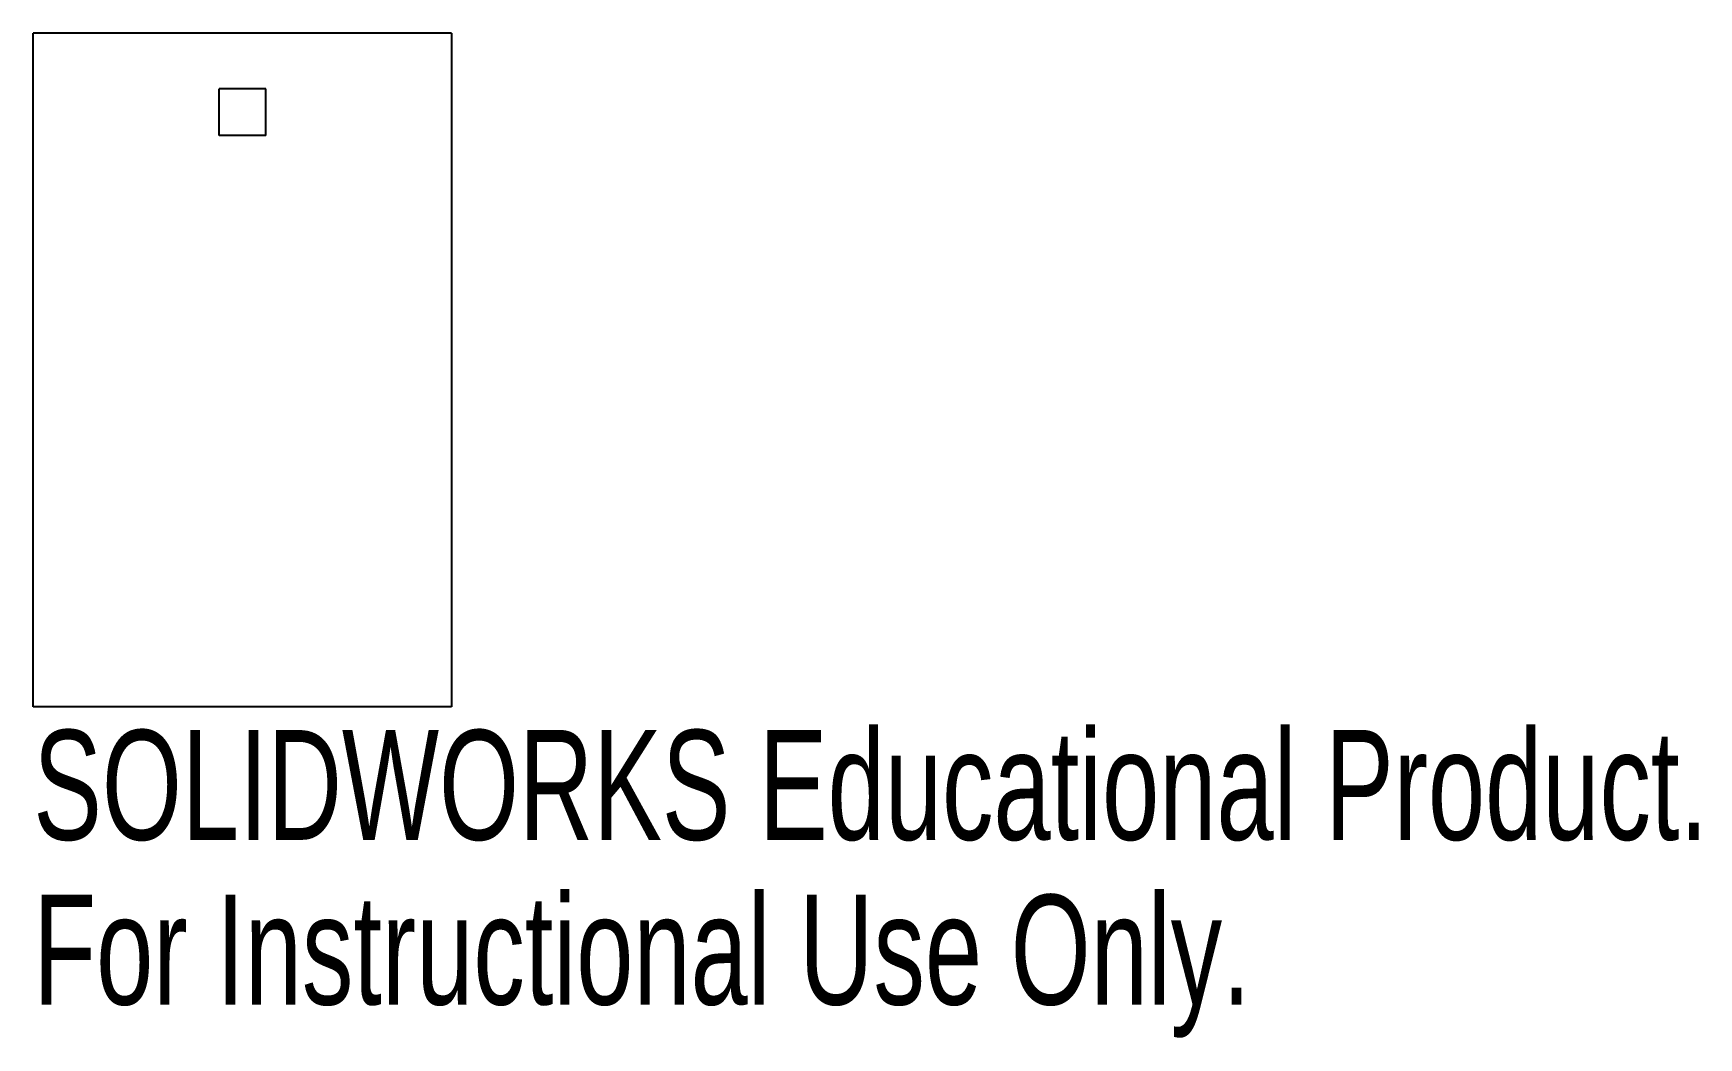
# Model space of a CAD drawing. Header units: millimetres. Extents: x -9.2 to 64.1, y -29.4 to 14.8.
import ezdxf

# ---------------------------------------------------------------- set-up
doc = ezdxf.new("R2010")
doc.units = ezdxf.units.MM
doc.styles.add('SLDTEXTSTYLE0', font='TXT', dxfattribs={"width": 0.7})

msp = doc.modelspace()

# ---------------------------------------------------------------- linework, layer by layer
at = {"color": 7, "linetype": 'Continuous', "lineweight": 25}
for p, q in [((9.2, 14.824), (-9.2, 14.824)), ((-9.2, -14.824), (-9.2, 14.824)), ((9.2, 14.824), (9.2, -14.824)), ((1.025, 12.376), (-1.025, 12.376)), ((-1.025, 10.326), (-1.025, 12.376)), ((1.025, 10.326), (1.025, 12.376)), ((1.025, 10.326), (-1.025, 10.326)), ((9.2, -14.824), (-9.2, -14.824))]:
    msp.add_line(p, q, dxfattribs=at)

# ---------------------------------------------------------------- texts
at = {"color": 7, "linetype": 'Continuous', "char_height": 4.83362, "attachment_point": 1, "style": 'SLDTEXTSTYLE0'}
for s, insert in [('SOLIDWORKS Educational Product.', (-9.2, -15.843)), ('For Instructional Use Only.', (-9.2, -23.094))]:
    msp.add_mtext(s, dxfattribs=dict(at, insert=insert))

doc.saveas('drawing.dxf')
